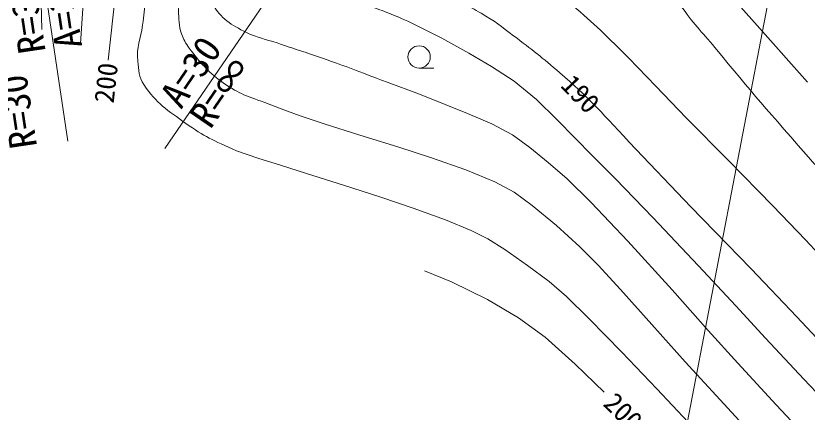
# Model space of a CAD drawing. Units: millimetres, scale not verified. Extents: x 40000 to 680000, y 20000 to 380000.
# Drawn here: x 396396 to 449615, y 259934 to 286559 of the extents above; entities that cross this region are included whole.
import ezdxf
from ezdxf.enums import TextEntityAlignment as Align

# ---------------------------------------------------------------- set-up
doc = ezdxf.new("R2010")
doc.units = ezdxf.units.MM
doc.header["$LTSCALE"] = 1000
doc.layers.add('M-BGD', color=7, linetype='Continuous', lineweight=13)
doc.layers.add('M-STR-STRC', color=7, linetype='Continuous', lineweight=13)
doc.styles.add('ＭＳ ゴシック', font='')
doc.styles.get('ＭＳ ゴシック').set_extended_font_data('MS Gothic')

msp = doc.modelspace()

# ---------------------------------------------------------------- linework, layer by layer
at = {"layer": 'M-BGD'}
for p, q in [((426208, 306509), (406414, 277656)), ((397076, 297095), (399890, 278149)), ((423517, 283047), (424517, 283047))]:
    msp.add_line(p, q, dxfattribs=at)
for points in [[(396150, 294490), (396448, 294105), (396733, 293723), (396842, 293563), (396941, 293397), (397030, 293225), (397111, 293049), (397185, 292868), (397253, 292684), (397315, 292499), (397372, 292311), (397426, 292124), (397478, 291937), (397598, 291441), (397697, 290941), (397777, 290437), (397843, 289931), (397898, 289422), (397947, 288912), (397993, 288402), (398040, 287891), (398093, 287382), (398137, 285633)], [(403136, 294760), (403235, 292716), (403247, 292547), (403259, 292379), (403270, 292210), (403280, 292041), (403289, 291872), (403295, 291704), (403300, 291535), (403303, 291366), (403304, 291197), (403298, 290848), (403285, 290499), (403267, 290150), (403244, 289801), (403218, 289452), (403190, 289104), (403161, 288755), (403133, 288406), (403106, 288058), (402616, 283587)], [(439484, 294066), (442417, 290237), (446426, 285714), (449633, 282111)], [(400948, 287747), (400754, 284694)], [(452796, 258577), (449394, 262150), (446820, 264914), (444820, 267083), (442308, 269775), (439226, 273022), (436717, 275611), (435162, 277183), (434014, 278336), (432777, 279590), (431404, 280949), (429919, 282176), (428390, 283160), (426858, 284047), (425046, 285049), (422992, 286092)], [(437618, 283726), (439435, 281825), (441485, 279717), (444313, 276842), (447295, 273793), (449499, 271501), (451331, 269538)], [(450926, 256796), (447529, 260429), (444951, 263220), (442964, 265423), (440532, 268154), (437565, 271420), (435098, 274012), (433470, 275598), (432199, 276716), (430969, 277713), (429795, 278563), (428409, 279304), (426779, 279996), (425259, 280612), (423550, 281286), (421372, 282092)], [(413148, 280736), (414229, 280314), (415512, 279845), (417123, 279307), (419532, 278550), (422081, 277755), (424360, 277019), (426665, 276210), (428615, 275410), (429907, 274710), (431130, 273816), (432747, 272464), (434331, 271047), (435564, 269818), (437064, 268175), (439159, 265834), (441412, 263319), (443488, 261044), (446073, 258261), (449630, 254458), (453376, 250483), (456140, 247611), (456883, 246882)], [(500998, 217175), (500827, 217556), (499492, 220201), (498094, 222397), (496454, 224452), (494414, 226655), (491925, 228997), (488983, 231432), (485646, 234071), (482035, 236991), (478457, 239986), (475123, 242870), (471673, 245810), (467801, 248951), (463980, 251996), (460688, 254689), (457648, 257387), (454535, 260435), (451574, 263508), (448916, 266343), (445848, 269568), (441802, 273720), (437648, 278079)], [(411245, 277488), (412676, 276996), (414186, 276528), (415947, 275974), (418426, 275183), (420943, 274369), (423121, 273629), (425282, 272844), (427020, 272148), (428135, 271587), (429289, 270856), (430813, 269795), (432262, 268706), (433431, 267695), (434953, 266202), (437140, 263965), (439499, 261505), (441622, 259271), (444222, 256520), (447274, 253308)], [(435966, 261281), (434022, 263167), (432004, 264968), (430211, 266281), (428125, 267501), (425692, 268685), (423890, 269430)]]:
    msp.add_lwpolyline(points, dxfattribs=at)
msp.add_circle((423517, 283797), 750, dxfattribs=at)
for points, knots in [([(432966, 296518), (433415, 296336), (433540, 296279), (433900, 296109), (434453, 295846), (434749, 295672), (435275, 295359), (435763, 295070), (436052, 294916), (436468, 294532), (437394, 293677), (437673, 292975), (438355, 291915), (438733, 291328), (438796, 290916), (439145, 290311), (439853, 289082), (440301, 288422), (441107, 287254), (441917, 286081), (442505, 285524), (443409, 284423), (445974, 281303), (446849, 280340), (450129, 276563)], [0, 0, 0, 0, 1, 1, 1, 2, 2, 2, 3, 3, 3, 4, 4, 4, 5, 5, 5, 6, 6, 6, 7, 7, 7, 8, 8, 8, 8]), ([(420360, 295592), (420560, 295062), (420675, 294845), (420985, 294435), (421447, 293822), (421871, 293603), (422554, 293255), (424362, 292333), (425628, 292450), (427505, 291680), (428606, 291228), (429122, 290761), (430109, 290095), (431487, 289164), (432219, 288582), (433505, 287528), (435198, 286143), (435732, 285584), (437618, 283726)], [0, 0, 0, 0, 1, 1, 1, 2, 2, 2, 3, 3, 3, 4, 4, 4, 5, 5, 5, 6, 6, 6, 6]), ([(412052, 294787), (412031, 293450), (411997, 293022), (412155, 291907), (412259, 291166), (412238, 290718), (412529, 290029), (412703, 289617), (412815, 289350), (413173, 289083), (413737, 288664), (414208, 288720), (414884, 288530), (415972, 288224), (416606, 288148), (417702, 287876), (418654, 287640), (419191, 287516), (420124, 287217), (421270, 286849), (421659, 286669), (422992, 286092)], [0, 0, 0, 0, 1, 1, 1, 2, 2, 2, 3, 3, 3, 4, 4, 4, 5, 5, 5, 6, 6, 6, 7, 7, 7, 7]), ([(409550, 289788), (409448, 289311), (409421, 289135), (409416, 288711), (409410, 288181), (409354, 287829), (409617, 287369), (410200, 286352), (410864, 285958), (411915, 285440), (412675, 285065), (413164, 285008), (413966, 284735), (415162, 284329), (415839, 284123), (417031, 283707), (418739, 283111), (419285, 282893), (421372, 282092)], [0, 0, 0, 0, 1, 1, 1, 2, 2, 2, 3, 3, 3, 4, 4, 4, 5, 5, 5, 6, 6, 6, 6]), ([(407441, 288881), (407339, 287988), (407294, 287694), (407335, 286934), (407368, 286308), (407334, 285934), (407544, 285344), (407685, 284949), (407799, 284732), (408052, 284397), (408791, 283413), (409246, 282856), (410241, 282132), (411260, 281391), (411810, 281204), (413148, 280736)], [0, 0, 0, 0, 1, 1, 1, 2, 2, 2, 3, 3, 3, 4, 4, 4, 5, 5, 5, 5]), ([(405147, 287805), (405040, 286898), (405012, 286667), (404919, 285938), (404799, 284994), (404482, 284469), (404592, 283523), (404666, 282887), (404660, 282475), (405007, 281938), (405822, 280676), (406616, 280208), (407838, 279334), (409069, 278453), (409641, 278200), (411245, 277488)], [0, 0, 0, 0, 1, 1, 1, 2, 2, 2, 3, 3, 3, 4, 4, 4, 5, 5, 5, 5]), ([(426381, 287429), (427006, 287123), (427186, 287021), (427686, 286732), (428585, 286212), (429048, 285851), (429875, 285223), (431110, 284283), (431799, 283750), (432976, 282738), (434930, 281057), (435523, 280350), (437648, 278079)], [0, 0, 0, 0, 1, 1, 1, 2, 2, 2, 3, 3, 3, 4, 4, 4, 4])]:
    msp.add_open_spline(points, degree=3, knots=knots, dxfattribs=at)
at = {"layer": 'M-STR-STRC'}
msp.add_line((441168, 257293), (447102, 288128), dxfattribs=at)

# ---------------------------------------------------------------- texts
at = {"layer": 'M-BGD', "style": 'ＭＳ ゴシック'}
for s, rotation, p in [('A=30', 98.448, (399051, 284244)), ('R=∞', 55.55, (407964, 279915)), ('R=30', 98.448, (396014, 277515))]:
    msp.add_text(s, height=1833, rotation=rotation, dxfattribs=at).set_placement(p, align=Align.TOP_LEFT)
for s, rotation, p in [('R=30', 98.448, (398950, 284244)), ('A=30', 55.55, (407964, 279915))]:
    msp.add_text(s, height=1833, rotation=rotation, dxfattribs=at).set_placement(p, align=Align.BOTTOM_LEFT)
for s, rotation, p in [('200', 83.746, (402314, 280718)), ('190', 313.79, (433443, 282287)), ('200', 315.878, (436286, 260897))]:
    msp.add_text(s, height=1320, rotation=rotation, dxfattribs=at).set_placement(p, align=Align.MIDDLE_LEFT)

doc.saveas('drawing.dxf')
